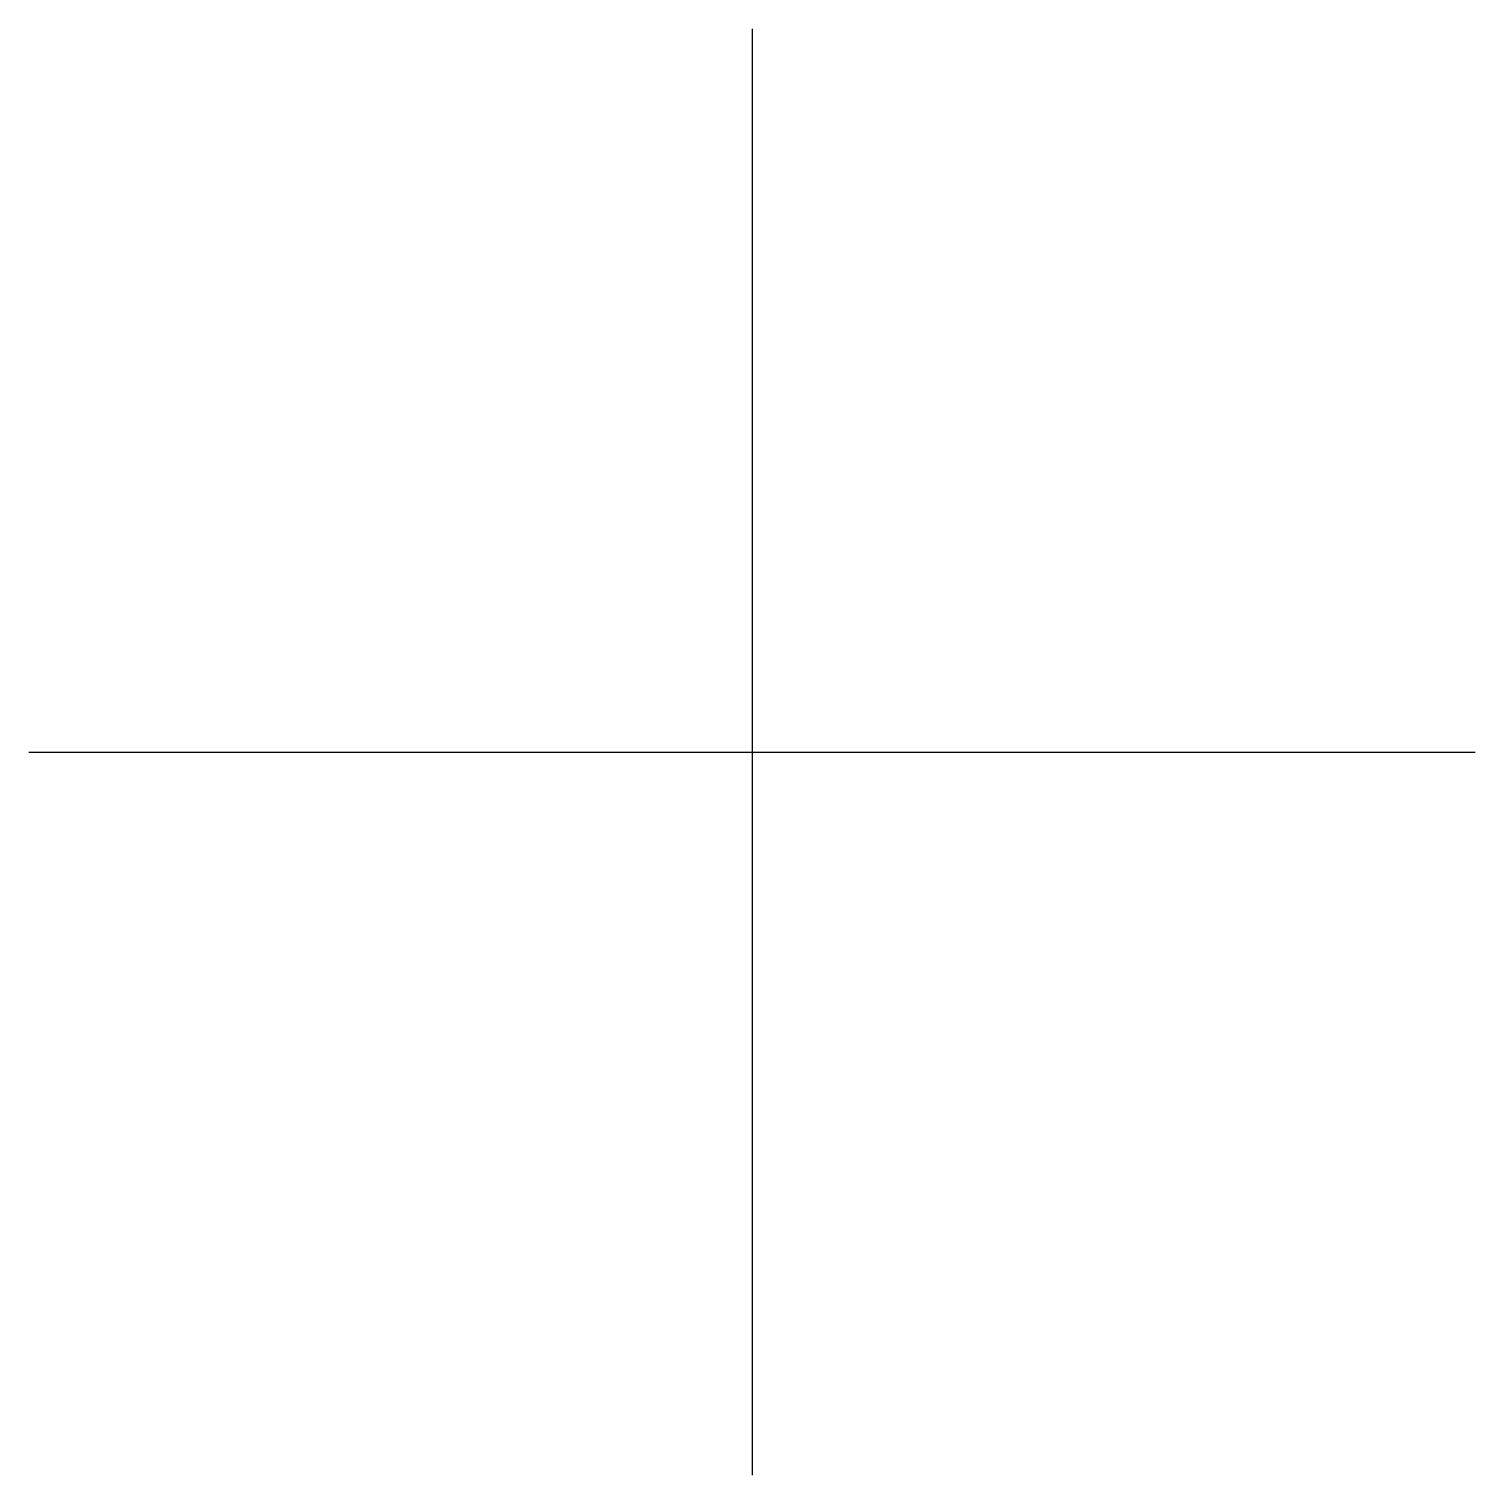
# Model space of a CAD drawing. Extents: x -0.5 to 0.5, y -0.5 to 0.5.
import ezdxf

# ---------------------------------------------------------------- set-up
doc = ezdxf.new("R2010")
doc.units = 0
doc.header["$LTSCALE"] = 0.2

msp = doc.modelspace()

# ---------------------------------------------------------------- linework, layer by layer
for p, q in [((0, 0.5), (0, -0.5)), ((-0.5, 0), (0.5, 0))]:
    msp.add_line(p, q)

doc.saveas('drawing.dxf')
